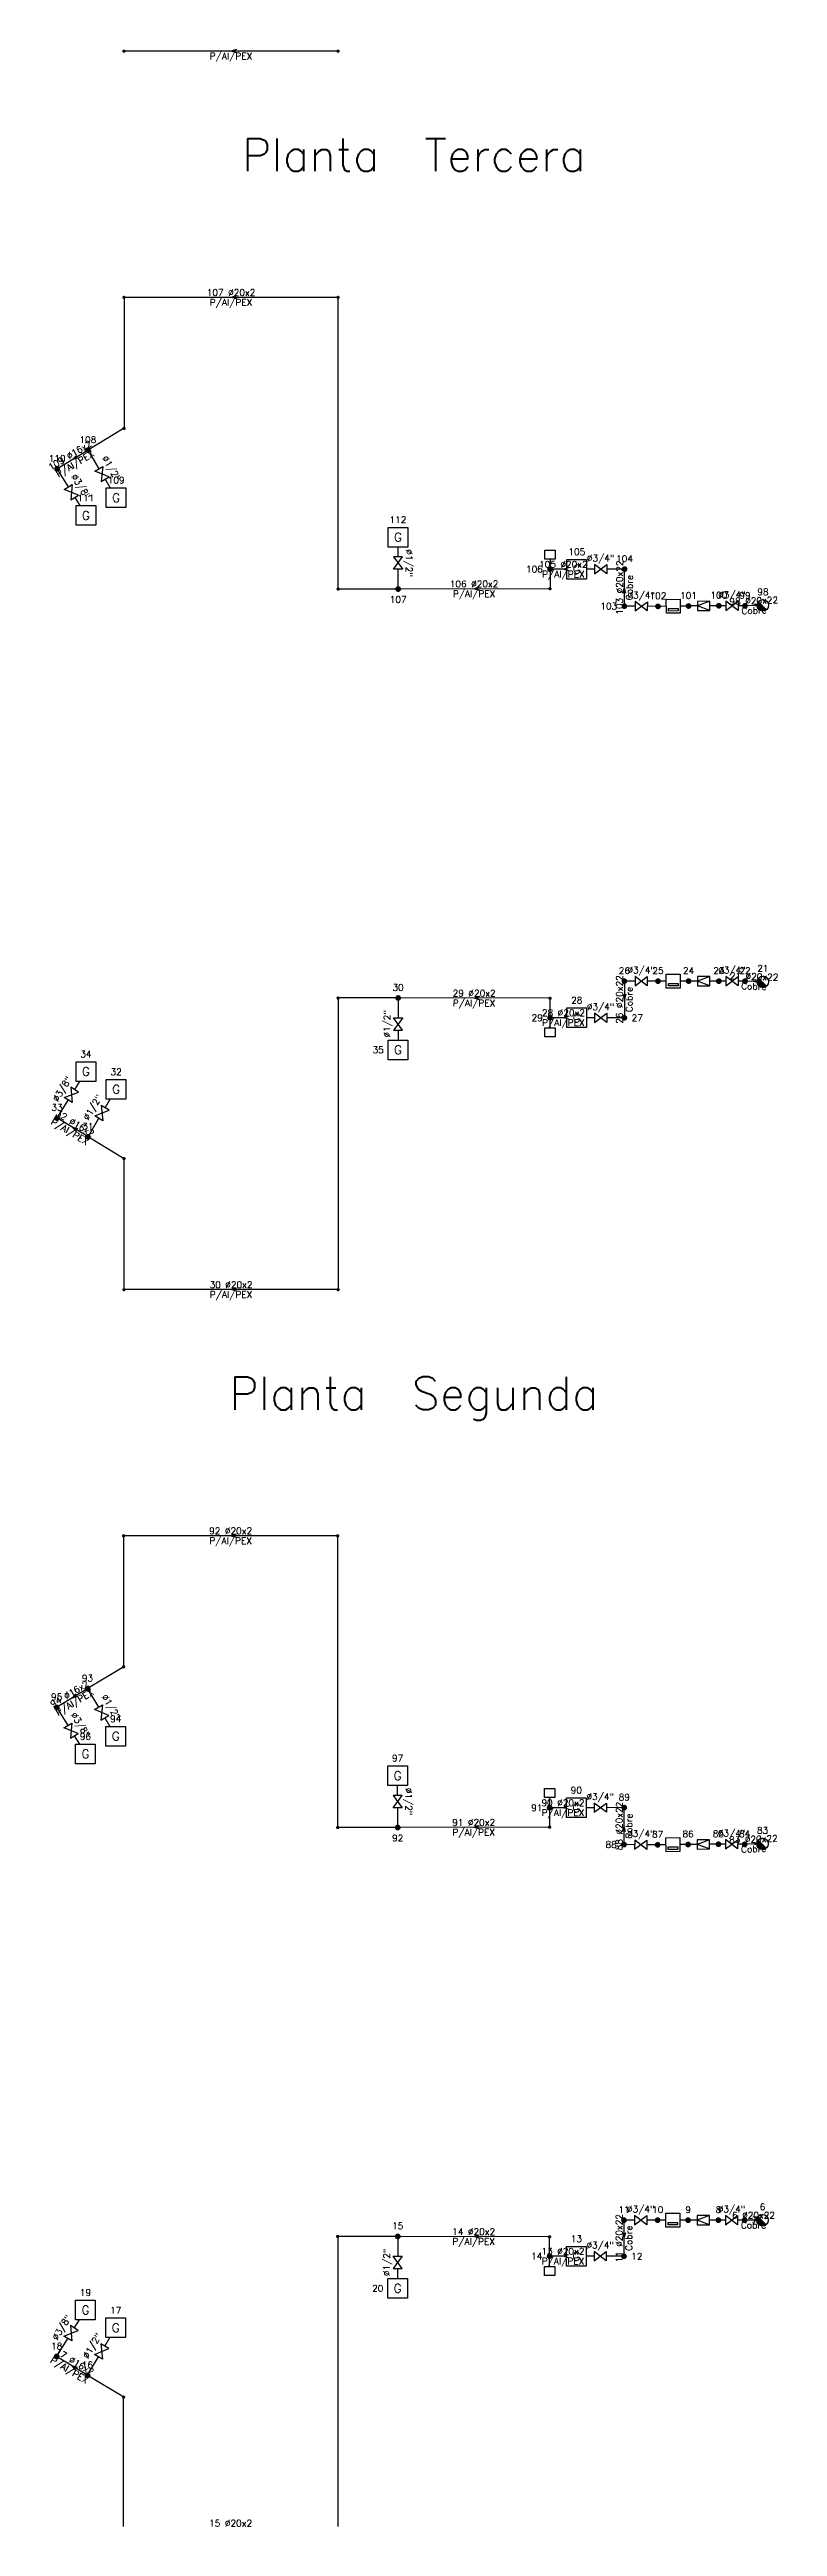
# Model space of a CAD drawing. Extents: x 13.1 to 35, y -9.6 to 85.5.
# Drawn here: x 19.78 to 26.44, y 13.43 to 36.11 of the extents above; entities that cross this region are included whole.
import ezdxf
from ezdxf.enums import TextEntityAlignment as Align

# ---------------------------------------------------------------- set-up
doc = ezdxf.new("R2010")
doc.units = 0
doc.header["$LTSCALE"] = 0.5
doc.layers.get('0').update_dxf_attribs({"linetype": 'CONTINUOUS'})
for name, color, linetype in [('TEXTO_NUDOS', 7, 'CONTINUOUS'), ('TEXTO_RAMAS', 7, 'CONTINUOUS'), ('UNIFILAR', 7, 'CONTINUOUS')]:
    doc.layers.add(name, color=color, linetype=linetype)
doc.styles.add('ROMANS', font='Romans', dxfattribs={"height": 2.5})

# ---------------------------------------------------------------- blocks, each defined once
blk = doc.blocks.new('CONEXION_PLANTAS_GAS')
at = {"color": 0, "linetype": 'CONTINUOUS'}
blk.add_circle((-0.004736, -0.005671), 1.5, dxfattribs=at)
for points in [[(-1.499779, 0.11617), (-1.504474, -0.033694), (0.363297, -1.459821), (0.216286, -1.489298)], [(-1.480147, 0.264817), (-1.499779, 0.11617), (0.506632, -1.415814), (0.363297, -1.459821)], [(-1.445772, 0.410761), (-1.480147, 0.264817), (0.644856, -1.357718), (0.506632, -1.415814)], [(-1.396999, 0.552544), (-1.445772, 0.410761), (0.77659, -1.286112), (0.644856, -1.357718)], [(-1.334315, 0.688749), (-1.396999, 0.552544), (0.900518, -1.201713), (0.77659, -1.286112)], [(-1.258346, 0.818016), (-1.334315, 0.688749), (1.0154, -1.105363), (0.900518, -1.201713)], [(-1.169852, 0.939054), (-1.258346, 0.818016), (1.047775, -1.074419), (1.0154, -1.105363)], [(-1.069716, 1.050651), (-1.169852, 0.939054), (-0.004736, -0.005671), (1.047775, -1.074419)], [(-1.504474, -0.033694), (-1.494184, -0.183278), (0.216286, -1.489298), (0.067066, -1.503952)], [(-1.494184, -0.183278), (-1.469012, -0.331087), (0.067066, -1.503952), (-0.082871, -1.503635)], [(-1.469012, -0.331087), (-1.429209, -0.475645), (-0.082871, -1.503635), (-0.232027, -1.488351)], [(-1.429209, -0.475645), (-1.375174, -0.615507), (-0.232027, -1.488351), (-0.378913, -1.458252)], [(-1.375174, -0.615507), (-1.307445, -0.749276), (-0.378913, -1.458252), (-0.52206, -1.41364)], [(-1.307445, -0.749276), (-1.226701, -0.875615), (-0.52206, -1.41364), (-0.660037, -1.35496)], [(-1.226701, -0.875615), (-1.133746, -0.993262), (-0.660037, -1.35496), (-0.791468, -1.282798)], [(-1.133746, -0.993262), (-1.029511, -1.101041), (-0.791468, -1.282798), (-0.915037, -1.197876)]]:
    blk.add_solid(points, dxfattribs=at)
blk = doc.blocks.new('NUDO_DERIVACION_GAS')
at = {"color": 0, "linetype": 'CONTINUOUS'}
for points in [[(-0.742494, 0.10584), (-0.749351, 0.031185), (-0.748721, -0.043781), (-0.749351, 0.031185)], [(-0.728219, 0.179437), (-0.742494, 0.10584), (-0.74061, -0.118309), (-0.748721, -0.043781)], [(-0.706667, 0.251241), (-0.728219, 0.179437), (-0.725099, -0.191656), (-0.74061, -0.118309)], [(-0.678054, 0.320535), (-0.706667, 0.251241), (-0.702343, -0.263087), (-0.725099, -0.191656)], [(-0.642667, 0.386626), (-0.678054, 0.320535), (-0.672569, -0.33189), (-0.702343, -0.263087)], [(-0.600858, 0.448854), (-0.642667, 0.386626), (-0.636075, -0.397377), (-0.672569, -0.33189)], [(-0.553045, 0.506597), (-0.600858, 0.448854), (-0.593226, -0.458893), (-0.636075, -0.397377)], [(-0.499707, 0.559279), (-0.553045, 0.506597), (-0.544449, -0.515825), (-0.593226, -0.458893)], [(-0.441376, 0.606372), (-0.499707, 0.559279), (-0.490233, -0.567602), (-0.544449, -0.515825)], [(-0.378635, 0.647407), (-0.441376, 0.606372), (-0.431118, -0.613708), (-0.490233, -0.567602)], [(-0.31211, 0.681973), (-0.378635, 0.647407), (-0.367696, -0.653682), (-0.431118, -0.613708)], [(-0.242467, 0.709725), (-0.31211, 0.681973), (-0.300599, -0.687124), (-0.367696, -0.653682)], [(-0.170402, 0.730386), (-0.242467, 0.709725), (-0.2305, -0.713702), (-0.300599, -0.687124)], [(-0.096633, 0.743749), (-0.170402, 0.730386), (-0.158097, -0.733148), (-0.2305, -0.713702)], [(-0.0219, 0.74968), (-0.096633, 0.743749), (-0.084114, -0.745268), (-0.158097, -0.733148)], [(0.053053, 0.748121), (-0.0219, 0.74968), (-0.009291, -0.749942), (-0.084114, -0.745268)], [(0.127475, 0.739087), (0.053053, 0.748121), (0.065624, -0.747123), (-0.009291, -0.749942)], [(0.200624, 0.722669), (0.127475, 0.739087), (0.139884, -0.736839), (0.065624, -0.747123)], [(0.271768, 0.699029), (0.200624, 0.722669), (0.212747, -0.719193), (0.139884, -0.736839)], [(0.340197, 0.668406), (0.271768, 0.699029), (0.283483, -0.694361), (0.212747, -0.719193)], [(0.405227, 0.631103), (0.340197, 0.668406), (0.351388, -0.662591), (0.283483, -0.694361)], [(0.466207, 0.587495), (0.405227, 0.631103), (0.415781, -0.624201), (0.351388, -0.662591)], [(0.52253, 0.538017), (0.466207, 0.587495), (0.47602, -0.579573), (0.415781, -0.624201)], [(0.573632, 0.483163), (0.52253, 0.538017), (0.531502, -0.529155), (0.47602, -0.579573)], [(0.619002, 0.423482), (0.573632, 0.483163), (0.581674, -0.47345), (0.531502, -0.529155)], [(0.658187, 0.359569), (0.619002, 0.423482), (0.626035, -0.413014), (0.581674, -0.47345)], [(0.690796, 0.292064), (0.658187, 0.359569), (0.66414, -0.348452), (0.626035, -0.413014)], [(0.716502, 0.22164), (0.690796, 0.292064), (0.695609, -0.280407), (0.66414, -0.348452)], [(0.73505, 0.149002), (0.716502, 0.22164), (0.720128, -0.209562), (0.695609, -0.280407)], [(0.746253, 0.074875), (0.73505, 0.149002), (0.737451, -0.136622), (0.720128, -0.209562)], [(0.75, 0), (0.746253, 0.074875), (0.747407, -0.062317), (0.737451, -0.136622)]]:
    blk.add_solid(points, dxfattribs=at)
blk = doc.blocks.new('APARATO_GAS')
at = {"color": 0, "linetype": 'CONTINUOUS'}
for p, q in [((-1.125, 1.125), (1.125, 1.125)), ((-1.125, -1.125), (-1.125, 1.125)), ((1.125, 1.125), (1.125, -1.125)), ((1.125, -1.125), (-1.125, -1.125))]:
    blk.add_line(p, q, dxfattribs=at)
at = {"color": 0, "linetype": 'CONTINUOUS', "style": 'ROMANS'}
blk.add_text('G', height=1, dxfattribs=at).set_placement((0, -0.5), align=Align.CENTER)
blk = doc.blocks.new('NUDO_PASO_GAS')
at = {"color": 0, "linetype": 'CONTINUOUS'}
for points in [[(-0.742494, 0.10584), (-0.749351, 0.031185), (-0.748721, -0.043781), (-0.749351, 0.031185)], [(-0.728219, 0.179437), (-0.742494, 0.10584), (-0.74061, -0.118309), (-0.748721, -0.043781)], [(-0.706667, 0.251241), (-0.728219, 0.179437), (-0.725099, -0.191656), (-0.74061, -0.118309)], [(-0.678054, 0.320535), (-0.706667, 0.251241), (-0.702343, -0.263087), (-0.725099, -0.191656)], [(-0.642667, 0.386626), (-0.678054, 0.320535), (-0.672569, -0.33189), (-0.702343, -0.263087)], [(-0.600858, 0.448854), (-0.642667, 0.386626), (-0.636075, -0.397377), (-0.672569, -0.33189)], [(-0.553045, 0.506597), (-0.600858, 0.448854), (-0.593226, -0.458893), (-0.636075, -0.397377)], [(-0.499707, 0.559279), (-0.553045, 0.506597), (-0.544449, -0.515825), (-0.593226, -0.458893)], [(-0.441376, 0.606372), (-0.499707, 0.559279), (-0.490233, -0.567602), (-0.544449, -0.515825)], [(-0.378635, 0.647407), (-0.441376, 0.606372), (-0.431118, -0.613708), (-0.490233, -0.567602)], [(-0.31211, 0.681973), (-0.378635, 0.647407), (-0.367696, -0.653682), (-0.431118, -0.613708)], [(-0.242467, 0.709725), (-0.31211, 0.681973), (-0.300599, -0.687124), (-0.367696, -0.653682)], [(-0.170402, 0.730386), (-0.242467, 0.709725), (-0.2305, -0.713702), (-0.300599, -0.687124)], [(-0.096633, 0.743749), (-0.170402, 0.730386), (-0.158097, -0.733148), (-0.2305, -0.713702)], [(-0.0219, 0.74968), (-0.096633, 0.743749), (-0.084114, -0.745268), (-0.158097, -0.733148)], [(0.053053, 0.748121), (-0.0219, 0.74968), (-0.009291, -0.749942), (-0.084114, -0.745268)], [(0.127475, 0.739087), (0.053053, 0.748121), (0.065624, -0.747123), (-0.009291, -0.749942)], [(0.200624, 0.722669), (0.127475, 0.739087), (0.139884, -0.736839), (0.065624, -0.747123)], [(0.271768, 0.699029), (0.200624, 0.722669), (0.212747, -0.719193), (0.139884, -0.736839)], [(0.340197, 0.668406), (0.271768, 0.699029), (0.283483, -0.694361), (0.212747, -0.719193)], [(0.405227, 0.631103), (0.340197, 0.668406), (0.351388, -0.662591), (0.283483, -0.694361)], [(0.466207, 0.587495), (0.405227, 0.631103), (0.415781, -0.624201), (0.351388, -0.662591)], [(0.52253, 0.538017), (0.466207, 0.587495), (0.47602, -0.579573), (0.415781, -0.624201)], [(0.573632, 0.483163), (0.52253, 0.538017), (0.531502, -0.529155), (0.47602, -0.579573)], [(0.619002, 0.423482), (0.573632, 0.483163), (0.581674, -0.47345), (0.531502, -0.529155)], [(0.658187, 0.359569), (0.619002, 0.423482), (0.626035, -0.413014), (0.581674, -0.47345)], [(0.690796, 0.292064), (0.658187, 0.359569), (0.66414, -0.348452), (0.626035, -0.413014)], [(0.716502, 0.22164), (0.690796, 0.292064), (0.695609, -0.280407), (0.66414, -0.348452)], [(0.73505, 0.149002), (0.716502, 0.22164), (0.720128, -0.209562), (0.695609, -0.280407)], [(0.746253, 0.074875), (0.73505, 0.149002), (0.737451, -0.136622), (0.720128, -0.209562)], [(0.75, 0), (0.746253, 0.074875), (0.747407, -0.062317), (0.737451, -0.136622)]]:
    blk.add_solid(points, dxfattribs=at)
blk = doc.blocks.new('TOMA_PRESION_GAS')
at = {"color": 0, "linetype": 'CONTINUOUS'}
for p, q in [((-0.046683, 0.093739), (-0.046683, 0.17616)), ((-0.046683, 0.17616), (0.046683, 0.17616)), ((0.046683, 0.093739), (-0.046683, 0.093739)), ((0, 0.093739), (0, 0.0262)), ((0.046683, 0.17616), (0.046683, 0.093739))]:
    blk.add_line(p, q, dxfattribs=at)
for points in [[(-0.025977, 0.003703), (-0.026217, 0.001091), (-0.026195, -0.001532), (-0.026217, 0.001091)], [(-0.025477, 0.006278), (-0.025977, 0.003703), (-0.025911, -0.004139), (-0.026195, -0.001532)], [(-0.024723, 0.00879), (-0.025477, 0.006278), (-0.025368, -0.006705), (-0.025911, -0.004139)], [(-0.023722, 0.011214), (-0.024723, 0.00879), (-0.024572, -0.009204), (-0.025368, -0.006705)], [(-0.022484, 0.013526), (-0.023722, 0.011214), (-0.02353, -0.011611), (-0.024572, -0.009204)], [(-0.021021, 0.015704), (-0.022484, 0.013526), (-0.022254, -0.013903), (-0.02353, -0.011611)], [(-0.019349, 0.017724), (-0.021021, 0.015704), (-0.020754, -0.016055), (-0.022254, -0.013903)], [(-0.017483, 0.019567), (-0.019349, 0.017724), (-0.019048, -0.018047), (-0.020754, -0.016055)], [(-0.015442, 0.021214), (-0.017483, 0.019567), (-0.017151, -0.019858), (-0.019048, -0.018047)], [(-0.013247, 0.02265), (-0.015442, 0.021214), (-0.015083, -0.021471), (-0.017151, -0.019858)], [(-0.010919, 0.023859), (-0.013247, 0.02265), (-0.012864, -0.02287), (-0.015083, -0.021471)], [(-0.008483, 0.02483), (-0.010919, 0.023859), (-0.010517, -0.02404), (-0.012864, -0.02287)], [(-0.005962, 0.025553), (-0.008483, 0.02483), (-0.008064, -0.024969), (-0.010517, -0.02404)], [(-0.003381, 0.026021), (-0.005962, 0.025553), (-0.005531, -0.02565), (-0.008064, -0.024969)], [(-0.000766, 0.026228), (-0.003381, 0.026021), (-0.002943, -0.026074), (-0.005531, -0.02565)], [(0.001856, 0.026174), (-0.000766, 0.026228), (-0.000325, -0.026237), (-0.002943, -0.026074)], [(0.00446, 0.025858), (0.001856, 0.026174), (0.002296, -0.026139), (-0.000325, -0.026237)], [(0.007019, 0.025283), (0.00446, 0.025858), (0.004894, -0.025779), (0.002296, -0.026139)], [(0.009508, 0.024456), (0.007019, 0.025283), (0.007443, -0.025162), (0.004894, -0.025779)], [(0.011902, 0.023385), (0.009508, 0.024456), (0.009918, -0.024293), (0.007443, -0.025162)], [(0.014177, 0.02208), (0.011902, 0.023385), (0.012294, -0.023181), (0.009918, -0.024293)], [(0.016311, 0.020554), (0.014177, 0.02208), (0.014546, -0.021838), (0.012294, -0.023181)], [(0.018281, 0.018823), (0.016311, 0.020554), (0.016654, -0.020277), (0.014546, -0.021838)], [(0.020069, 0.016904), (0.018281, 0.018823), (0.018595, -0.018513), (0.016654, -0.020277)], [(0.021656, 0.014816), (0.020069, 0.016904), (0.02035, -0.016564), (0.018595, -0.018513)], [(0.023027, 0.01258), (0.021656, 0.014816), (0.021902, -0.01445), (0.02035, -0.016564)], [(0.024168, 0.010218), (0.023027, 0.01258), (0.023235, -0.012191), (0.021902, -0.01445)], [(0.025067, 0.007754), (0.024168, 0.010218), (0.024336, -0.00981), (0.023235, -0.012191)], [(0.025716, 0.005213), (0.025067, 0.007754), (0.025194, -0.007332), (0.024336, -0.00981)], [(0.026108, 0.00262), (0.025716, 0.005213), (0.0258, -0.00478), (0.025194, -0.007332)], [(0.026239, 0), (0.026108, 0.00262), (0.026149, -0.00218), (0.0258, -0.00478)]]:
    blk.add_solid(points, dxfattribs=at)
blk = doc.blocks.new('LLAVE_PASO_GAS')
at = {"color": 0, "linetype": 'CONTINUOUS'}
for p, q in [((-1.5, 1.125), (1.5, -1.125)), ((1.5, 1.125), (-1.5, -1.125)), ((-1.5, -1.125), (-1.5, 1.125)), ((1.5, -1.125), (1.5, 1.125))]:
    blk.add_line(p, q, dxfattribs=at)
blk = doc.blocks.new('VALVULA_REG_PRESION_GAS')
at = {"color": 0, "linetype": 'CONTINUOUS'}
for p, q in [((-1.50002, 1.125), (1.49998, 0)), ((1.49998, 1.125), (-1.50002, 1.125)), ((-1.50002, 1.125), (-1.50002, -1.125)), ((-1.50002, -1.125), (1.49998, 0)), ((1.49998, -1.125), (1.49998, 1.125)), ((-1.50002, -1.125), (1.49998, -1.125))]:
    blk.add_line(p, q, dxfattribs=at)
blk = doc.blocks.new('CONTADOR_GAS')
at = {"color": 0, "linetype": 'CONTINUOUS'}
for p, q in [((-1.125, 1.125), (1.125, 1.125)), ((-1.125, -1.125), (-1.125, 1.125)), ((-0.775, 0.775), (0.775, 0.775)), ((-0.775, 0.367113), (-0.775, 0.775)), ((0.775, 0.367113), (-0.775, 0.367113)), ((0.775, 0.775), (0.775, 0.367113)), ((1.125, 1.125), (1.125, -1.125)), ((1.125, -1.125), (-1.125, -1.125))]:
    blk.add_line(p, q, dxfattribs=at)

msp = doc.modelspace()

# ---------------------------------------------------------------- linework, layer by layer
at = {"layer": 'UNIFILAR', "color": 30, "linetype": 'CONTINUOUS'}
for p, q in [((22.401876, 36.098101), (20.471876, 36.098101)), ((21.486876, 36.112101), (21.436876, 36.098101)), ((21.486876, 36.084101), (21.436876, 36.098101)), ((20.457225, 33.828101), (20.457225, 32.658101)), ((22.402225, 33.843101), (20.472225, 33.843101)), ((21.487225, 33.857101), (21.437225, 33.843101)), ((21.487225, 33.829101), (21.437225, 33.843101)), ((22.417225, 31.186983), (22.417225, 33.828101)), ((20.444381, 32.635353), (20.148741, 32.457025)), ((19.858055, 32.249782), (19.946563, 32.106716)), ((20.103831, 32.429836), (19.866678, 32.285736)), ((20.020714, 32.395714), (19.985254, 32.357786)), ((20.035254, 32.371785), (19.985254, 32.357786)), ((20.139678, 32.420903), (20.226901, 32.274183)), ((20.005751, 32.011045), (20.052391, 31.935656)), ((20.284389, 32.17748), (20.331522, 32.098196)), ((22.966375, 31.465647), (22.966111, 31.556964)), ((22.967149, 31.198079), (22.966701, 31.353147)), ((24.357987, 31.326901), (24.358, 31.190166)), ((24.512987, 31.353101), (24.384185, 31.353101)), ((24.530486, 31.367101), (24.480486, 31.353101)), ((24.530486, 31.339101), (24.480486, 31.353101)), ((24.765694, 31.353353), (24.692987, 31.35324)), ((25.014651, 31.353738), (24.878193, 31.353527)), ((25.038959, 31.041743), (25.040737, 31.327529)), ((22.940975, 31.171837), (22.432225, 31.171979)), ((24.343001, 31.17513), (22.993475, 31.171892)), ((23.712579, 31.187618), (23.662613, 31.173498)), ((23.712647, 31.159618), (23.662613, 31.173498)), ((25.025537, 31.134724), (25.039848, 31.184636)), ((25.053537, 31.13455), (25.039848, 31.184636)), ((25.136361, 31.014757), (25.065045, 31.015296)), ((25.320175, 31.013368), (25.248858, 31.013907)), ((25.422802, 31.01407), (25.372672, 31.013479)), ((25.600049, 31.016157), (25.549918, 31.015567)), ((25.708751, 31.017114), (25.652546, 31.016673)), ((25.877452, 31.01844), (25.821247, 31.017998)), ((25.96726, 31.018436), (25.929951, 31.018559)), ((26.117067, 31.017943), (26.079759, 31.018066)), ((26.254752, 31.021422), (26.169554, 31.018696)), ((26.274798, 31.03607), (26.225271, 31.020478)), ((26.275693, 31.008085), (26.225271, 31.020478)), ((25.024787, 27.462729), (25.038787, 27.412729)), ((25.038787, 27.554444), (25.038787, 27.271014)), ((25.052787, 27.462729), (25.038787, 27.412729)), ((25.136336, 27.580694), (25.065037, 27.580694)), ((25.320135, 27.580694), (25.248836, 27.580694)), ((25.422777, 27.580694), (25.372635, 27.580694)), ((25.600043, 27.580694), (25.549902, 27.580694)), ((25.708747, 27.580694), (25.652543, 27.580694)), ((25.87745, 27.580694), (25.821247, 27.580694)), ((25.967259, 27.580694), (25.92995, 27.580694)), ((26.117067, 27.580694), (26.079759, 27.580694)), ((26.254752, 27.577128), (26.169554, 27.579854)), ((26.275693, 27.590465), (26.225271, 27.578072)), ((26.274798, 27.56248), (26.225271, 27.578072)), ((22.417225, 27.411567), (22.417225, 24.770449)), ((22.940975, 27.426713), (22.432225, 27.426571)), ((22.967149, 27.400471), (22.966701, 27.245403)), ((24.343001, 27.42342), (22.993475, 27.426658)), ((23.712647, 27.438932), (23.662613, 27.425052)), ((23.712579, 27.410932), (23.662613, 27.425052)), ((24.357987, 27.271649), (24.358, 27.408384)), ((24.512987, 27.245449), (24.384185, 27.245449)), ((24.530486, 27.259449), (24.480486, 27.245449)), ((24.530486, 27.231449), (24.480486, 27.245449)), ((24.764637, 27.245195), (24.692987, 27.245308)), ((25.012537, 27.244806), (24.877137, 27.245018)), ((22.966375, 27.132903), (22.966111, 27.041585)), ((20.005751, 26.587505), (20.052391, 26.662894)), ((19.858055, 26.348768), (19.946563, 26.491834)), ((20.139678, 26.177647), (20.226901, 26.324367)), ((20.284389, 26.42107), (20.331522, 26.500354)), ((20.103831, 26.168714), (19.866678, 26.312814)), ((20.020714, 26.202836), (19.985254, 26.240764)), ((20.035254, 26.226764), (19.985254, 26.240764)), ((20.444381, 25.963197), (20.148741, 26.141525)), ((20.457225, 24.770449), (20.457225, 25.940449)), ((22.402225, 24.755449), (20.472225, 24.755449)), ((21.487225, 24.769449), (21.437225, 24.755449)), ((21.487225, 24.741449), (21.437225, 24.755449)), ((20.453587, 22.485449), (20.453587, 21.315449)), ((22.398587, 22.500449), (20.468587, 22.500449)), ((21.483587, 22.514449), (21.433587, 22.500449)), ((21.483587, 22.486449), (21.433587, 22.500449)), ((22.413587, 19.844331), (22.413587, 22.485449)), ((20.440743, 21.292701), (20.145103, 21.114373)), ((19.854417, 20.90713), (19.942925, 20.764064)), ((20.100192, 21.087184), (19.86304, 20.943084)), ((20.017076, 21.053063), (19.981616, 21.015134)), ((20.031616, 21.029134), (19.981616, 21.015134)), ((20.13604, 21.078251), (20.223262, 20.931531)), ((20.002113, 20.668393), (20.048752, 20.593004)), ((20.28075, 20.834828), (20.327884, 20.755544)), ((22.962737, 20.122995), (22.962473, 20.214313)), ((22.963511, 19.855427), (22.963062, 20.010495)), ((24.354349, 19.984249), (24.354362, 19.847514)), ((24.509348, 20.010449), (24.380546, 20.010449)), ((24.526847, 20.024449), (24.476847, 20.010449)), ((24.526847, 19.996449), (24.476847, 20.010449)), ((24.762055, 20.010701), (24.689348, 20.010588)), ((25.011012, 20.011086), (24.874555, 20.010875)), ((25.035321, 19.699091), (25.037099, 19.984878)), ((22.937337, 19.829185), (22.428587, 19.829327)), ((24.339363, 19.832478), (22.989837, 19.82924)), ((23.708941, 19.844966), (23.658975, 19.830846)), ((23.709008, 19.816966), (23.658975, 19.830846)), ((25.021899, 19.792073), (25.03621, 19.841984)), ((25.049899, 19.791898), (25.03621, 19.841984)), ((25.132723, 19.672105), (25.061407, 19.672644)), ((25.316536, 19.670716), (25.24522, 19.671255)), ((25.419164, 19.671418), (25.369034, 19.670827)), ((25.596411, 19.673505), (25.54628, 19.672915)), ((25.705113, 19.674462), (25.648908, 19.674021)), ((25.873814, 19.675788), (25.817609, 19.675346)), ((25.963621, 19.675785), (25.926313, 19.675908)), ((26.113429, 19.675291), (26.076121, 19.675414)), ((26.251114, 19.67877), (26.165916, 19.676044)), ((26.27116, 19.693419), (26.221633, 19.677827)), ((26.272055, 19.665433), (26.221633, 19.677827)), ((25.021063, 16.117454), (25.035063, 16.067454)), ((25.035063, 16.206547), (25.035063, 15.928362)), ((25.049063, 16.117454), (25.035063, 16.067454)), ((25.132586, 16.232797), (25.061313, 16.232797)), ((25.31636, 16.232797), (25.245086, 16.232797)), ((25.419032, 16.232797), (25.36886, 16.232797)), ((25.596329, 16.232797), (25.546157, 16.232797)), ((25.705051, 16.232797), (25.648829, 16.232797)), ((25.873772, 16.232797), (25.817551, 16.232797)), ((25.963558, 16.232797), (25.926272, 16.232797)), ((26.113345, 16.232797), (26.076058, 16.232797)), ((26.251087, 16.232797), (26.165845, 16.232797)), ((26.271591, 16.246797), (26.221591, 16.232797)), ((26.271591, 16.218797), (26.221591, 16.232797)), ((22.413587, 16.068915), (22.413587, 13.427797)), ((22.937337, 16.084061), (22.428587, 16.08392)), ((22.963511, 16.057819), (22.963062, 15.902751)), ((24.339363, 16.080768), (22.989837, 16.084006)), ((23.709008, 16.09628), (23.658975, 16.0824)), ((23.708941, 16.06828), (23.658975, 16.0824)), ((24.354349, 15.928997), (24.354362, 16.065732)), ((24.509348, 15.902797), (24.380546, 15.902797)), ((24.526847, 15.916797), (24.476847, 15.902797)), ((24.526847, 15.888797), (24.476847, 15.902797)), ((24.760956, 15.902543), (24.689348, 15.902656)), ((25.008813, 15.902153), (24.873456, 15.902366)), ((22.962737, 15.790251), (22.962473, 15.698934)), ((20.002113, 15.244853), (20.048752, 15.320242)), ((19.854417, 15.006117), (19.942925, 15.149182)), ((20.13604, 14.834995), (20.223262, 14.981715)), ((20.28075, 15.078418), (20.327884, 15.157702)), ((20.100192, 14.826062), (19.86304, 14.970162)), ((20.017076, 14.860184), (19.981616, 14.898112)), ((20.031616, 14.884113), (19.981616, 14.898112)), ((20.440743, 14.620545), (20.145103, 14.798873)), ((20.453587, 13.427797), (20.453587, 14.597797))]:
    msp.add_line(p, q, dxfattribs=at)

# ---------------------------------------------------------------- block references
for name, p, xscale, yscale in [('NUDO_PASO_GAS', (20.456876, 36.098101), 0.02, 0.02), ('NUDO_PASO_GAS', (22.416876, 36.098101), 0.02, 0.02), ('NUDO_PASO_GAS', (20.457225, 33.843101), 0.02, 0.02), ('NUDO_PASO_GAS', (22.417225, 33.843101), 0.02, 0.02), ('NUDO_DERIVACION_GAS', (20.126264, 32.443467), 0.035, 0.035), ('NUDO_PASO_GAS', (20.457225, 32.643101), 0.02, 0.02), ('NUDO_DERIVACION_GAS', (19.844244, 32.272105), 0.035, 0.035), ('APARATO_GAS', (20.385025, 32.008196), 0.08, 0.08), ('APARATO_GAS', (20.10807, 31.845656), 0.08, 0.08), ('APARATO_GAS', (22.96585, 31.646964), 0.08, 0.08), ('APARATO_GAS', (24.602987, 31.353101), 0.08, 0.08), ('NUDO_DERIVACION_GAS', (25.040901, 31.353779), 0.035, 0.035), ('NUDO_PASO_GAS', (22.417225, 31.171983), 0.02, 0.02), ('NUDO_DERIVACION_GAS', (22.967225, 31.171829), 0.035, 0.035), ('NUDO_PASO_GAS', (24.358001, 31.175166), 0.02, 0.02), ('NUDO_DERIVACION_GAS', (25.038796, 31.015494), 0.035, 0.035), ('NUDO_DERIVACION_GAS', (25.346424, 31.01317), 0.035, 0.035), ('NUDO_DERIVACION_GAS', (25.626297, 31.016466), 0.035, 0.035), ('NUDO_DERIVACION_GAS', (25.903701, 31.018646), 0.035, 0.035), ('NUDO_DERIVACION_GAS', (26.143317, 31.017856), 0.035, 0.035), ('CONEXION_PLANTAS_GAS', (26.307225, 31.023101), 0.035, 0.035), ('NUDO_DERIVACION_GAS', (22.967225, 27.426721), 0.035, 0.035), ('NUDO_DERIVACION_GAS', (25.038787, 27.580694), 0.035, 0.035), ('NUDO_DERIVACION_GAS', (25.346385, 27.580694), 0.035, 0.035), ('NUDO_DERIVACION_GAS', (25.626293, 27.580694), 0.035, 0.035), ('NUDO_DERIVACION_GAS', (25.9037, 27.580694), 0.035, 0.035), ('NUDO_DERIVACION_GAS', (26.143317, 27.580694), 0.035, 0.035), ('CONEXION_PLANTAS_GAS', (26.307225, 27.575449), 0.035, 0.035), ('NUDO_PASO_GAS', (22.417225, 27.426567), 0.02, 0.02), ('NUDO_PASO_GAS', (24.358001, 27.423384), 0.02, 0.02), ('APARATO_GAS', (24.602987, 27.245449), 0.08, 0.08), ('NUDO_DERIVACION_GAS', (25.038787, 27.244764), 0.035, 0.035), ('APARATO_GAS', (22.96585, 26.951585), 0.08, 0.08), ('APARATO_GAS', (20.10807, 26.752894), 0.08, 0.08), ('APARATO_GAS', (20.385025, 26.590354), 0.08, 0.08), ('NUDO_DERIVACION_GAS', (19.844244, 26.326445), 0.035, 0.035), ('NUDO_DERIVACION_GAS', (20.126264, 26.155083), 0.035, 0.035), ('NUDO_PASO_GAS', (20.457225, 25.955449), 0.02, 0.02), ('NUDO_PASO_GAS', (20.457225, 24.755449), 0.02, 0.02), ('NUDO_PASO_GAS', (22.417225, 24.755449), 0.02, 0.02), ('NUDO_PASO_GAS', (20.453587, 22.500449), 0.02, 0.02), ('NUDO_PASO_GAS', (22.413587, 22.500449), 0.02, 0.02), ('NUDO_DERIVACION_GAS', (20.122626, 21.100815), 0.035, 0.035), ('NUDO_PASO_GAS', (20.453587, 21.300449), 0.02, 0.02), ('NUDO_DERIVACION_GAS', (19.840606, 20.929453), 0.035, 0.035), ('APARATO_GAS', (20.381387, 20.665544), 0.08, 0.08), ('APARATO_GAS', (20.104431, 20.503004), 0.08, 0.08), ('APARATO_GAS', (22.962212, 20.304313), 0.08, 0.08), ('APARATO_GAS', (24.599348, 20.010449), 0.08, 0.08), ('NUDO_DERIVACION_GAS', (25.037262, 20.011127), 0.035, 0.035), ('NUDO_PASO_GAS', (22.413587, 19.829331), 0.02, 0.02), ('NUDO_DERIVACION_GAS', (22.963587, 19.829177), 0.035, 0.035), ('NUDO_PASO_GAS', (24.354363, 19.832514), 0.02, 0.02), ('NUDO_DERIVACION_GAS', (25.035158, 19.672842), 0.035, 0.035), ('NUDO_DERIVACION_GAS', (25.342786, 19.670518), 0.035, 0.035), ('NUDO_DERIVACION_GAS', (25.622659, 19.673814), 0.035, 0.035), ('NUDO_DERIVACION_GAS', (25.900063, 19.675994), 0.035, 0.035), ('NUDO_DERIVACION_GAS', (26.139679, 19.675204), 0.035, 0.035), ('CONEXION_PLANTAS_GAS', (26.303587, 19.680449), 0.035, 0.035), ('NUDO_DERIVACION_GAS', (22.963587, 16.084069), 0.035, 0.035), ('NUDO_DERIVACION_GAS', (25.035063, 16.232797), 0.035, 0.035), ('NUDO_DERIVACION_GAS', (25.34261, 16.232797), 0.035, 0.035), ('NUDO_DERIVACION_GAS', (25.622579, 16.232797), 0.035, 0.035), ('NUDO_DERIVACION_GAS', (25.900022, 16.232797), 0.035, 0.035), ('NUDO_DERIVACION_GAS', (26.139595, 16.232797), 0.035, 0.035), ('CONEXION_PLANTAS_GAS', (26.303587, 16.232797), 0.035, 0.035), ('NUDO_PASO_GAS', (22.413587, 16.083915), 0.02, 0.02), ('NUDO_PASO_GAS', (24.354363, 16.080732), 0.02, 0.02), ('APARATO_GAS', (24.599348, 15.902797), 0.08, 0.08), ('NUDO_DERIVACION_GAS', (25.035063, 15.902112), 0.035, 0.035), ('APARATO_GAS', (22.962212, 15.608934), 0.08, 0.08), ('APARATO_GAS', (20.104431, 15.410242), 0.08, 0.08), ('APARATO_GAS', (20.381387, 15.247702), 0.08, 0.08), ('NUDO_DERIVACION_GAS', (19.840606, 14.983793), 0.035, 0.035), ('NUDO_DERIVACION_GAS', (20.122626, 14.812431), 0.035, 0.035), ('NUDO_PASO_GAS', (20.453587, 14.612797), 0.02, 0.02)]:
    msp.add_blockref(name, p, dxfattribs=dict(at, xscale=xscale, yscale=yscale))
for name, p, xscale, yscale, rotation in [('LLAVE_PASO_GAS', (20.255645, 32.225831), 0.0375, 0.0375, 300.730759), ('LLAVE_PASO_GAS', (19.976157, 32.05888), 0.0375, 0.0375, 301.743256), ('LLAVE_PASO_GAS', (22.966538, 31.409397), 0.0375, 0.0375, 90.165788), ('LLAVE_PASO_GAS', (24.821944, 31.35344), 0.0375, 0.0375, 180.088708), ('CONTADOR_GAS', (25.48636, 31.014818), 0.0565, 0.0565, 180.674776), ('LLAVE_PASO_GAS', (25.19261, 31.014332), 0.0375, 0.0375, 179.567205), ('VALVULA_REG_PRESION_GAS', (25.764999, 31.017556), 0.0375, 0.0375, 180.45019), ('LLAVE_PASO_GAS', (26.023509, 31.018251), 0.0375, 0.0375, 179.811089), ('LLAVE_PASO_GAS', (25.192586, 27.580694), 0.0375, 0.0375, 180), ('CONTADOR_GAS', (25.486339, 27.580694), 0.0565, 0.0565, 180), ('VALVULA_REG_PRESION_GAS', (25.764997, 27.580694), 0.0375, 0.0375, 180), ('LLAVE_PASO_GAS', (26.023509, 27.580694), 0.0375, 0.0375, 180), ('LLAVE_PASO_GAS', (22.966538, 27.189153), 0.0375, 0.0375, 269.834212), ('LLAVE_PASO_GAS', (24.820887, 27.245107), 0.0375, 0.0375, 179.909987), ('LLAVE_PASO_GAS', (19.976157, 26.53967), 0.0375, 0.0375, 58.256744), ('LLAVE_PASO_GAS', (20.255645, 26.372719), 0.0375, 0.0375, 59.269241), ('LLAVE_PASO_GAS', (20.252006, 20.88318), 0.0375, 0.0375, 300.730759), ('LLAVE_PASO_GAS', (19.972519, 20.716228), 0.0375, 0.0375, 301.743256), ('LLAVE_PASO_GAS', (22.9629, 20.066745), 0.0375, 0.0375, 90.165788), ('LLAVE_PASO_GAS', (24.818305, 20.010788), 0.0375, 0.0375, 180.088708), ('CONTADOR_GAS', (25.482722, 19.672166), 0.0565, 0.0565, 180.674776), ('LLAVE_PASO_GAS', (25.188972, 19.67168), 0.0375, 0.0375, 179.567205), ('VALVULA_REG_PRESION_GAS', (25.761361, 19.674904), 0.0375, 0.0375, 180.45019), ('LLAVE_PASO_GAS', (26.019871, 19.675599), 0.0375, 0.0375, 179.811089), ('LLAVE_PASO_GAS', (25.188836, 16.232797), 0.0375, 0.0375, 180), ('CONTADOR_GAS', (25.482594, 16.232797), 0.0565, 0.0565, 180), ('VALVULA_REG_PRESION_GAS', (25.761301, 16.232797), 0.0375, 0.0375, 180), ('LLAVE_PASO_GAS', (26.019808, 16.232797), 0.0375, 0.0375, 180), ('LLAVE_PASO_GAS', (22.9629, 15.846501), 0.0375, 0.0375, 269.834212), ('LLAVE_PASO_GAS', (24.817206, 15.902454), 0.0375, 0.0375, 179.909882), ('LLAVE_PASO_GAS', (19.972519, 15.197018), 0.0375, 0.0375, 58.256744), ('LLAVE_PASO_GAS', (20.252006, 15.030067), 0.0375, 0.0375, 59.269241)]:
    msp.add_blockref(name, p, dxfattribs=dict(at, xscale=xscale, yscale=yscale, rotation=rotation))
for p in [(24.357985, 31.353101), (24.354346, 20.010449)]:
    msp.add_blockref('TOMA_PRESION_GAS', p, dxfattribs=at)
at = {"layer": 'UNIFILAR', "color": 30, "linetype": 'CONTINUOUS', "rotation": 180}
for p in [(24.357985, 27.245449), (24.354346, 15.902797)]:
    msp.add_blockref('TOMA_PRESION_GAS', p, dxfattribs=at)

# ---------------------------------------------------------------- texts
at = {"color": 7, "linetype": 'CONTINUOUS', "style": 'ROMANS'}
for s, p in [('Planta  Tercera', (23.111181, 34.998101)), ('Planta  Segunda', (23.111181, 23.655449))]:
    msp.add_text(s, height=0.3, dxfattribs=at).set_placement(p, align=Align.CENTER)
at = {"layer": 'TEXTO_NUDOS', "color": 30, "linetype": 'CONTINUOUS', "style": 'ROMANS'}
for s, p in [('108', (20.126264, 32.509717)), ('110', (19.844244, 32.338355)), ('111', (20.10807, 31.975656)), ('109', (20.385025, 32.138196)), ('112', (22.96585, 31.776964)), ('105', (24.602987, 31.483101)), ('104', (25.040901, 31.420029)), ('102', (25.346424, 31.07942)), ('101', (25.626297, 31.082716)), ('100', (25.903701, 31.084896)), ('99', (26.143317, 31.084106)), ('98', (26.307225, 31.115601)), ('26', (25.038787, 27.646944)), ('25', (25.346385, 27.646944)), ('24', (25.626293, 27.646944)), ('23', (25.9037, 27.646944)), ('22', (26.143317, 27.646944)), ('21', (26.307225, 27.667949)), ('30', (22.967225, 27.492971)), ('28', (24.602987, 27.375449)), ('34', (20.10807, 26.882894)), ('32', (20.385025, 26.720354)), ('33', (19.844244, 26.392695)), ('31', (20.126264, 26.221333)), ('93', (20.122626, 21.167065)), ('95', (19.840606, 20.995703)), ('96', (20.104431, 20.633004)), ('94', (20.381387, 20.795544)), ('97', (22.962212, 20.434313)), ('90', (24.599348, 20.140449)), ('89', (25.037262, 20.077377)), ('87', (25.342786, 19.736768)), ('86', (25.622659, 19.740064)), ('85', (25.900063, 19.742244)), ('84', (26.139679, 19.741454)), ('83', (26.303587, 19.772949)), ('11', (25.035063, 16.299047)), ('10', (25.34261, 16.299047)), ('9', (25.622579, 16.299047)), ('8', (25.900022, 16.299047)), ('6', (26.303587, 16.325297)), ('15', (22.963587, 16.150319)), ('13', (24.599348, 16.032797)), ('19', (20.104431, 15.540242)), ('17', (20.381387, 15.377702)), ('18', (19.840606, 15.050043)), ('16', (20.122626, 14.878681))]:
    msp.add_text(s, height=0.06, dxfattribs=at).set_placement(p, align=Align.CENTER)
for s, p in [('106', (24.291785, 31.353101)), ('103', (24.972546, 31.015494)), ('29', (24.291785, 27.245449)), ('35', (22.83585, 26.951585)), ('91', (24.288146, 20.010449)), ('88', (24.968908, 19.672842)), ('14', (24.288146, 15.902797)), ('20', (22.832212, 15.608934))]:
    msp.add_text(s, height=0.06, dxfattribs=at).set_placement(p, align=Align.MIDDLE_RIGHT)
for s, p in [('107', (22.967225, 31.105579)), ('92', (22.963587, 19.762927))]:
    msp.add_text(s, height=0.06, dxfattribs=at).set_placement(p, align=Align.TOP_CENTER)
for s, p in [('27', (25.105037, 27.244764)), ('7', (26.205845, 16.232797)), ('12', (25.101313, 15.902112))]:
    msp.add_text(s, height=0.06, dxfattribs=at).set_placement(p, align=Align.MIDDLE_LEFT)
at = {"layer": 'TEXTO_RAMAS', "color": 30, "linetype": 'CONTINUOUS', "style": 'ROMANS'}
for s, p in [('P/Al/PEX', (21.436876, 36.083101)), ('P/Al/PEX', (21.437225, 33.828101)), ('P/Al/PEX', (24.480486, 31.338101)), ('P/Al/PEX', (24.480486, 27.230449)), ('P/Al/PEX', (21.437225, 24.740449)), ('P/Al/PEX', (21.433587, 22.485449)), ('P/Al/PEX', (24.476847, 19.995449)), ('Cobre', (26.221591, 16.217797)), ('P/Al/PEX', (24.476847, 15.887797))]:
    msp.add_text(s, height=0.06, dxfattribs=at).set_placement(p, align=Align.TOP_CENTER)
for s, p in [('107 Ø20x2', (21.437225, 33.858101)), ('105 Ø20x2', (24.480486, 31.368101)), ('Ø3/4"', (25.192586, 27.651944)), ('Ø3/4"', (26.023509, 27.651944)), ('28 Ø20x2', (24.480486, 27.260449)), ('30 Ø20x2', (21.437225, 24.770449)), ('92 Ø20x2', (21.433587, 22.515449)), ('90 Ø20x2', (24.476847, 20.025449)), ('Ø3/4"', (25.188836, 16.304047)), ('Ø3/4"', (26.019808, 16.304047)), ('6 Ø20x22', (26.221591, 16.247797)), ('13 Ø20x2', (24.476847, 15.917797)), ('15 Ø20x2', (21.433587, 13.427797))]:
    msp.add_text(s, height=0.06, dxfattribs=at).set_placement(p, align=Align.CENTER)
for s, rotation, p in [('109 Ø16x2', 31.283907, (19.977465, 32.370605)), ('Ø3/8"', 301.743256, (20.036749, 32.096366)), ('Ø1/2"', 300.730759, (20.31689, 32.26224)), ('Ø1/2"', 270.165788, (23.037788, 31.409603)), ('Ø3/4"', 0.088708, (24.821833, 31.42469)), ('103 Ø20x22', 89.643509, (25.024848, 31.18473)), ('106 Ø20x2', 0.137459, (23.662577, 31.188498)), ('Ø3/4"', 359.567205, (25.193148, 31.08558)), ('Ø3/4"', 359.811089, (26.023744, 31.089501)), ('98 Ø20x22', 1.832804, (26.224791, 31.035471)), ('29 Ø20x2', 359.862541, (23.662649, 27.440052)), ('26 Ø20x22', 90, (25.023787, 27.412729)), ('21 Ø20x22', 358.167196, (26.225751, 27.593064)), ('Ø1/2"', 89.834212, (22.895288, 27.189359)), ('Ø3/4"', 359.909987, (24.820999, 27.316357)), ('Ø3/8"', 58.256744, (19.915565, 26.577155)), ('32 Ø16x2', 328.716093, (19.993043, 26.253583)), ('Ø1/2"', 59.269241, (20.1944, 26.409128)), ('94 Ø16x2', 31.283907, (19.973827, 21.027953)), ('Ø3/8"', 301.743256, (20.033111, 20.753714)), ('Ø1/2"', 300.730759, (20.313251, 20.919589)), ('Ø1/2"', 270.165788, (23.034149, 20.066951)), ('Ø3/4"', 0.088708, (24.818195, 20.082038)), ('88 Ø20x22', 89.643509, (25.02121, 19.842078)), ('91 Ø20x2', 0.137459, (23.658939, 19.845846)), ('Ø3/4"', 359.567205, (25.18951, 19.742928)), ('Ø3/4"', 359.811089, (26.020106, 19.746849)), ('83 Ø20x22', 1.832804, (26.221153, 19.692819)), ('14 Ø20x2', 359.862541, (23.659011, 16.0974)), ('11 Ø20x22', 90, (25.020063, 16.067454)), ('Ø1/2"', 89.834212, (22.89165, 15.846707)), ('Ø3/4"', 359.909882, (24.817318, 15.973704)), ('Ø3/8"', 58.256744, (19.911927, 15.234503)), ('17 Ø16x2', 328.716093, (19.989405, 14.910931)), ('Ø1/2"', 59.269241, (20.190761, 15.066476))]:
    msp.add_text(s, height=0.06, rotation=rotation, dxfattribs=at).set_placement(p, align=Align.CENTER)
for s, rotation, p in [('P/Al/PEX', 31.283907, (19.993043, 32.344967)), ('P/Al/PEX', 0.137459, (23.662649, 31.158498)), ('Cobre', 89.643509, (25.054848, 31.184543)), ('Cobre', 1.832804, (26.225751, 31.005486)), ('Cobre', 90, (25.053787, 27.412729)), ('Cobre', 358.167196, (26.224791, 27.563079)), ('P/Al/PEX', 359.862541, (23.662577, 27.410052)), ('P/Al/PEX', 328.716093, (19.977465, 26.227945)), ('P/Al/PEX', 31.283907, (19.989405, 21.002315)), ('P/Al/PEX', 0.137459, (23.659011, 19.815846)), ('Cobre', 89.643509, (25.05121, 19.841891)), ('Cobre', 1.832804, (26.222113, 19.662834)), ('Cobre', 90, (25.050063, 16.067454)), ('P/Al/PEX', 359.862541, (23.658939, 16.0674)), ('P/Al/PEX', 328.716093, (19.973827, 14.885293))]:
    msp.add_text(s, height=0.06, rotation=rotation, dxfattribs=at).set_placement(p, align=Align.TOP_CENTER)

doc.saveas('drawing.dxf')
